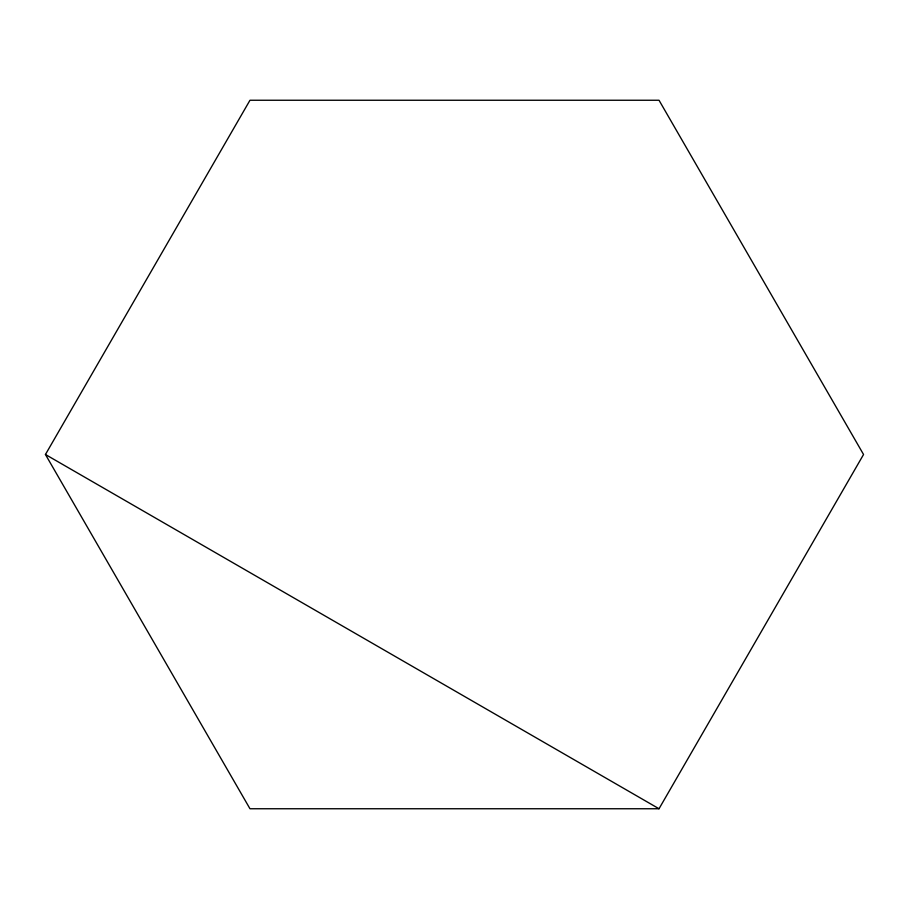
<?xml version="1.0" encoding="UTF-8"?>
<svg xmlns="http://www.w3.org/2000/svg" width="909" height="909" viewBox="0 0 909 909"><rect width="100%" height="100%" fill="white"/><g stroke="black" fill="none" stroke-linecap="round" stroke-linejoin="round"><path stroke-width="1.36" d="M45.45 454.5L249.975 100.251L659.025 100.251L863.55 454.5L659.025 808.749L249.975 808.749L45.45 454.5L659.025 808.749"/></g></svg>
